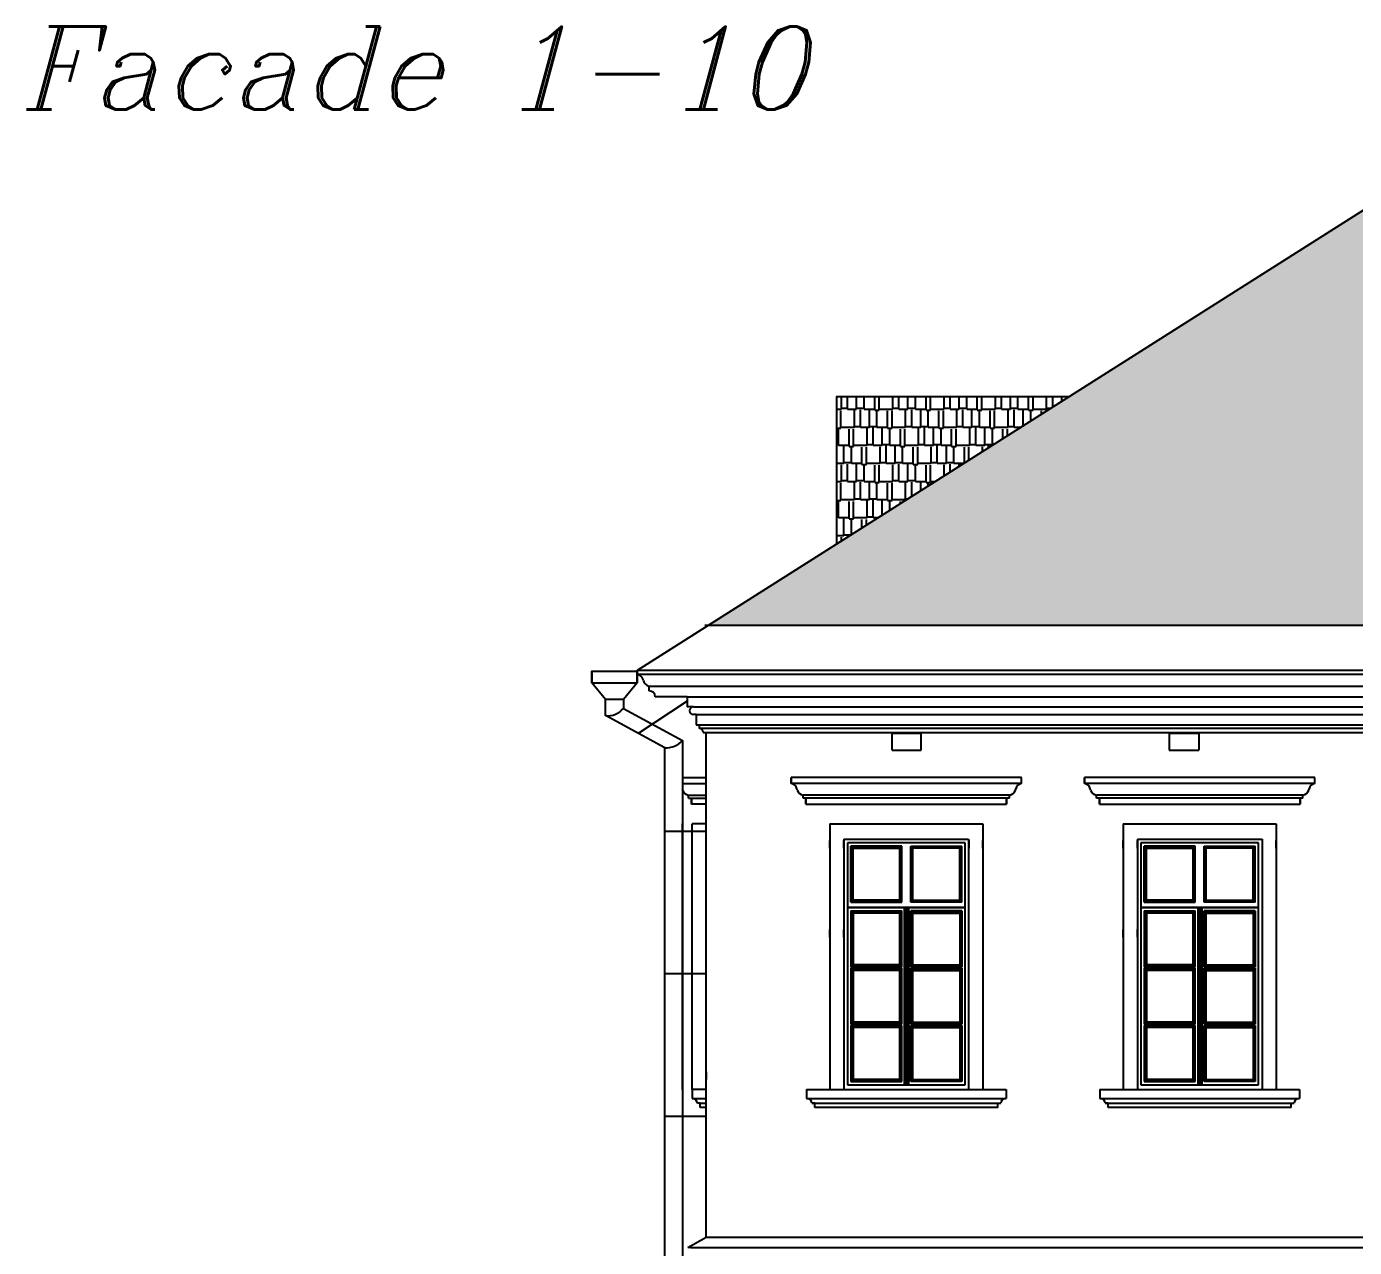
# Model space of a CAD drawing. Header units: millimetres. Extents: x 60 to 102290, y 34 to 65730.
# Drawn here: x 955 to 12138, y 55442 to 65730 of the extents above; entities that cross this region are included whole.
import ezdxf
from ezdxf.enums import TextEntityAlignment as Align

# ---------------------------------------------------------------- set-up
doc = ezdxf.new("R2010")
doc.units = ezdxf.units.MM
doc.layers.add('hatch', color=251, linetype='Continuous')
doc.layers.add('text', color=177, linetype='Continuous')
doc.styles.add('GOST 2.304', font='romanc.shx', dxfattribs={"oblique": 15})

msp = doc.modelspace()

# ---------------------------------------------------------------- hatches: boundary and pattern name
at = {"layer": 'hatch', "lineweight": 25, "ltscale": 100}
h = msp.add_hatch(dxfattribs=at)
h.set_pattern_fill('AR-RSHKE', color=256, scale=0.500004)
h.set_pattern_definition([(0, (27190.6, -79272.06), (323.8527, 152.40127), [76.20064, -63.50053, 88.90074, -38.10032, 114.30095, -50.80042]), (0, (27266.8, -79265.71), (323.8527, 152.40127), [63.50053, -241.302, 50.80042, -76.20064]), (0, (27419.2, -79281.58), (323.8527, 152.40127), [38.1003, -393.7033]), (90, (27190.6, -79272.06), (-107.9509, 152.40127), [146.0512, -463.55386]), (90, (27266.8, -79272.06), (-107.9509, 152.40127), [142.8762, -466.7289]), (90, (27330.3, -79272.06), (-107.9509, 152.40127), [133.3511, -476.25397]), (90, (27419.21, -79281.58), (-107.9509, 152.40127), [146.0512, -463.55386]), (90, (27457.31, -79281.58), (-107.9509, 152.40127), [146.0512, -463.55386]), (90, (27571.61, -79272.06), (-107.9509, 152.40127), [139.70116, -469.9039])])
h.paths.add_polyline_path([(39663.5, 64185.1), (15383.2, 64185.1), (15383.2, 63948.8), (15513.2, 63948.8), (15513.2, 63498.8), (15383.2, 63498.8), (15383.2, 63277.1), (14093.2, 63277.1), (14093.2, 63498.8), (13963.2, 63498.8), (13963.2, 63948.8), (14093.2, 63948.8), (14093.2, 64185.1), (12217.2, 64185.1), (6696.4, 60685.7), (22430.8, 60685.7), (26563.9, 63031.1), (30696.8, 60685.7), (45253.7, 60685.7)])
h.paths.add_polyline_path([(19239.6, 62554.8, -0.0817059), (19599, 62612.3, -0.0817059), (19958.5, 62554.8, -0.3126103), (20532, 61727.1), (20532, 61372.1), (18666, 61372.1), (18666, 61727.1, -0.3126103)], flags=16)
h.paths.add_polyline_path([(19257.6, 62503.9, -0.0850647), (19614, 62558.1), (19614, 62558.2, -0.0779897), (19940.4, 62503.9, -0.2535644), (20458.5, 61906.1), (20128, 61906.1), (20128, 62404.3, 0.019424), (20074, 62439.5), (20074, 62239.5), (20078, 62239.5), (20078, 62119.5), (20074, 61746.1), (20078, 61746.1), (20078, 61626.1), (20074, 61426.1), (20128, 61426.1), (20128, 61876.1), (20464.5, 61876.1, -0.0451643), (20478, 61727.1), (20478, 61426.1), (19584, 61426.1), (19584, 61426.1), (19180, 61426.1), (19124, 61426.1), (19124, 61626.1), (19120, 61626.1), (19120, 61746.1), (19124, 61746.1), (19124, 62119.5), (19120, 62119.5), (19120, 62239.5), (19124, 62239.5), (19124, 62439.5, 0.019424), (19070, 62404.3), (19070, 61906.1), (18739.6, 61906.1, -0.2535644)], flags=0)
h.paths.add_polyline_path([(19180, 62407, -0.03362), (19274.5, 62450.4), (19274.2, 62450.4, -0.0684342), (19545, 62501.1), (19545, 61482.1), (19180, 61482.1)], flags=0)
h.paths.add_polyline_path([(19342.1, 62470.4), (19545, 62470.4), (19370.3, 62477.3), (19545, 62477.3)], flags=0)
h.paths.add_polyline_path([(20072, 62119.5), (20072, 61746.1), (20068, 61746.1), (20068, 61626.1), (20072, 61428.1), (20072, 61626.1), (20068, 61626.1), (20068, 61746.1)], flags=0)
h.paths.add_polyline_path([(19126, 62119.5), (19126, 61746.1), (19124, 61746.1), (19124, 62119.5)], flags=0)
h.paths.add_polyline_path([(19653, 62501.1, -0.0684342), (19923.8, 62450.4), (19923.6, 62450.4, -0.0391684), (20033, 62398.6), (20018, 62398.6), (20018, 61482.1), (19653, 61482.1)], flags=0)
h.paths.add_polyline_path([(18733.5, 61876.1), (19070, 61876.1), (19070, 61426.1), (18720, 61426.1), (18720, 61727.1, -0.0451702)], flags=0)
h.paths.add_polyline_path([(19653, 61959), (20018, 61959), (19653, 61952.1), (20018, 61952.1)], flags=0)
h.paths.add_polyline_path([(19545, 61641.2), (19180, 61648), (19545, 61648), (19180, 61641.2)], flags=0)
h.paths.add_polyline_path([(19180, 61544.3), (19545, 61544.3), (19180, 61537.5), (19545, 61537.5)], flags=0)
h.paths.add_polyline_path([(20018, 61641.2), (19653, 61648), (20018, 61648), (19653, 61641.2)], flags=0)
h.paths.add_polyline_path([(15732, 61727.1), (15732, 61372.1), (13866, 61372.1), (13866, 61727.1, -0.3126104), (14439.5, 62554.8, -0.0817059), (14799, 62612.3, -0.0817059), (15158.4, 62554.8, -0.3126103)], flags=16)
h.paths.add_polyline_path([(15658.5, 61906.1), (15328, 61906.1), (15328, 62404.3, 0.019424), (15274, 62439.5), (15274, 62239.5), (15278, 62239.5), (15278, 62119.5), (15274, 61746.1), (15278, 61746.1), (15278, 61626.1), (15274, 61426.1), (15328, 61426.1), (15328, 61876.1), (15664.5, 61876.1, -0.0451642), (15678, 61727.1), (15678, 61426.1), (14784, 61426.1), (14784, 61426.1), (14380, 61426.1), (14324, 61426.1), (14324, 61626.1), (14320, 61626.1), (14320, 61746.1), (14324, 61746.1), (14324, 62119.5), (14320, 62119.5), (14320, 62239.5), (14324, 62239.5), (14324, 62439.5, 0.019424), (14270, 62404.3), (14270, 61906.1), (13939.5, 61906.1, -0.2535644), (14457.6, 62503.9, -0.0850647), (14814, 62558.1), (14814, 62558.2, -0.0779897), (15140.4, 62503.9, -0.2535644)], flags=0)
h.paths.add_polyline_path([(15272, 62119.5), (15272, 61746.1), (15268, 61746.1), (15268, 61626.1), (15272, 61428.1), (15272, 61626.1), (15268, 61626.1), (15268, 61746.1)], flags=0)
h.paths.add_polyline_path([(15218, 61482.1), (14853, 61482.1), (14853, 62501.1, -0.0684342), (15123.8, 62450.4), (15123.5, 62450.4, -0.0391684), (15233, 62398.6), (15218, 62398.6)], flags=0)
h.paths.add_polyline_path([(14745, 62501.1), (14745, 61482.1), (14380, 61482.1), (14380, 62407, -0.03362), (14474.4, 62450.4), (14474.2, 62450.4, -0.0684342)], flags=0)
h.paths.add_polyline_path([(14542, 62470.4), (14745, 62470.4), (14570.3, 62477.3), (14745, 62477.3)], flags=0)
h.paths.add_polyline_path([(14402.2, 62418.6), (14745, 62418.6), (14416.1, 62425.4), (14745, 62425.4)], flags=0)
h.paths.add_polyline_path([(14745, 61641.2), (14380, 61648), (14745, 61648), (14380, 61641.2)], flags=0)
h.paths.add_polyline_path([(14270, 61876.1), (14270, 61426.1), (13920, 61426.1), (13920, 61727.1, -0.0451702), (13933.5, 61876.1)], flags=0)
h.paths.add_polyline_path([(33519.7, 62554.8, -0.0817059), (33879.1, 62612.3, -0.0817059), (34238.6, 62554.8, -0.3126103), (34812.2, 61727.1), (34812.2, 61372.1), (32946.1, 61372.1), (32946.1, 61727.1, -0.3126104)], flags=16)
h.paths.add_polyline_path([(33013.6, 61876.1), (33350.1, 61876.1), (33350.1, 61426.1), (33000.1, 61426.1), (33000.1, 61727.1, -0.0451702)], flags=0)
h.paths.add_polyline_path([(33019.7, 61906.1, -0.2535644), (33537.7, 62503.9, -0.0850647), (33894.1, 62558.1), (33894.1, 62558.2, -0.0779897), (34220.6, 62503.9, -0.2535644), (34738.6, 61906.1), (34408.2, 61906.1), (34408.2, 62404.3, 0.019424), (34354.1, 62439.5), (34354.1, 62239.5), (34358.1, 62239.5), (34358.1, 62119.5), (34354.1, 61746.1), (34358.1, 61746.1), (34358.1, 61626.1), (34354.1, 61426.1), (34408.2, 61426.1), (34408.2, 61876.1), (34744.7, 61876.1, -0.0451643), (34758.2, 61727.1), (34758.2, 61426.1), (33864.1, 61426.1), (33864.1, 61426.1), (33460.1, 61426.1), (33404.1, 61426.1), (33404.1, 61626.1), (33400.1, 61626.1), (33400.1, 61746.1), (33404.1, 61746.1), (33404.1, 62119.5), (33400.1, 62119.5), (33400.1, 62239.5), (33404.1, 62239.5), (33404.1, 62439.5, 0.019424), (33350.1, 62404.3), (33350.1, 61906.1)], flags=0)
h.paths.add_polyline_path([(33406.1, 62119.5), (33406.1, 61746.1), (33404.1, 61746.1), (33404.1, 62119.5)], flags=0)
h.paths.add_polyline_path([(33460.1, 62407, -0.03362), (33554.6, 62450.4), (33554.3, 62450.4, -0.0684342), (33825.1, 62501.1), (33825.1, 61482.1), (33460.1, 61482.1)], flags=0)
h.paths.add_polyline_path([(33622.2, 62470.4), (33825.1, 62470.4), (33650.4, 62477.3), (33825.1, 62477.3)], flags=0)
h.paths.add_polyline_path([(34348.1, 62239.5), (34348.1, 62119.5), (34352.1, 62119.5), (34352.1, 61746.1), (34348.1, 61626.1), (34348.1, 61746.1), (34352.1, 61746.1), (34352.1, 62119.5)], flags=0)
h.paths.add_polyline_path([(33933.1, 62501.1, -0.0684342), (34204, 62450.4), (34203.7, 62450.4, -0.0391684), (34313.1, 62398.6), (34298.1, 62398.6), (34298.1, 61482.1), (33933.1, 61482.1)], flags=0)
h.paths.add_polyline_path([(38319.7, 62554.8, -0.0817059), (38679.2, 62612.3, -0.0817059), (39038.6, 62554.8, -0.3126103), (39612.2, 61727.1), (39612.2, 61372.1), (37746.2, 61372.1), (37746.2, 61727.1, -0.3126104)], flags=16)
h.paths.add_polyline_path([(37813.7, 61876.1), (38150.2, 61876.1), (38150.2, 61426.1), (37800.2, 61426.1), (37800.2, 61727.1, -0.0451702)], flags=0)
h.paths.add_polyline_path([(37819.7, 61906.1, -0.2535644), (38337.8, 62503.9, -0.0850647), (38694.2, 62558.1), (38694.2, 62558.2, -0.0779897), (39020.6, 62503.9, -0.2535644), (39538.7, 61906.1), (39208.2, 61906.1), (39208.2, 62404.3, 0.019424), (39154.2, 62439.5), (39154.2, 62239.5), (39158.2, 62239.5), (39158.2, 62119.5), (39154.2, 61746.1), (39158.2, 61746.1), (39158.2, 61626.1), (39154.2, 61426.1), (39208.2, 61426.1), (39208.2, 61876.1), (39544.7, 61876.1, -0.0451643), (39558.2, 61727.1), (39558.2, 61426.1), (38664.2, 61426.1), (38664.2, 61426.1), (38260.2, 61426.1), (38204.2, 61426.1), (38204.2, 61626.1), (38200.2, 61626.1), (38200.2, 61746.1), (38204.2, 62119.5), (38200.2, 62119.5), (38200.2, 62239.5), (38204.2, 62439.5, 0.019424), (38150.2, 62404.3), (38150.2, 61906.1)], flags=0)
h.paths.add_polyline_path([(38210.2, 62239.5), (38210.2, 62119.5), (38206.2, 61746.1), (38210.2, 61746.1), (38210.2, 61626.1), (38206.2, 61428.1), (38206.2, 61626.1), (38210.2, 61746.1), (38204.2, 61746.1), (38204.2, 62119.5)], flags=0)
h.paths.add_polyline_path([(38260.2, 62407, -0.03362), (38354.6, 62450.4), (38354.4, 62450.4, -0.0684342), (38625.2, 62501.1), (38625.2, 61482.1), (38260.2, 61482.1)], flags=0)
h.paths.add_polyline_path([(38260.2, 61544.3), (38625.2, 61544.3), (38260.2, 61537.5), (38625.2, 61537.5)], flags=0)
h.paths.add_polyline_path([(38422.2, 62470.4), (38625.2, 62470.4), (38450.5, 62477.3), (38625.2, 62477.3)], flags=0)
h.paths.add_polyline_path([(39152.2, 62438.3), (39152.2, 62239.5), (39148.2, 62239.5), (39148.2, 62119.5), (39152.2, 62119.5), (39152.2, 61746.1), (39148.2, 61746.1), (39148.2, 61626.1), (39152.2, 61428.1), (39152.2, 61626.1), (39148.2, 61626.1), (39148.2, 61746.1), (39152.2, 62119.5), (39148.2, 62119.5), (39148.2, 62239.5)], flags=0)
h.paths.add_polyline_path([(38733.2, 62501.1), (38733.2, 62477.3), (38907.9, 62477.3, 0.0436765)], flags=0)
h = msp.add_hatch(dxfattribs=at)
h.set_pattern_fill('AR-RSHKE', color=256, scale=0.500004)
h.set_pattern_definition([(0, (35396.84, -189717.17), (323.8527, 152.40127), [76.200635, -63.50053, 88.90074, -38.10032, 114.30095, -50.80042]), (0, (35473.04, -189710.82), (323.8527, 152.40127), [63.50053, -241.30201, 50.80042, -76.20064]), (0, (35625.44, -189726.7), (323.8527, 152.40127), [38.10032, -393.70328]), (90, (35396.84, -189717.17), (-107.9509, 152.40127), [146.05122, -463.55386]), (90, (35473.04, -189717.17), (-107.9509, 152.40127), [142.8762, -466.7289]), (90, (35536.54, -189717.17), (-107.9509, 152.40127), [133.3511, -476.25397]), (90, (35625.44, -189726.7), (-107.9509, 152.40127), [146.05122, -463.55386]), (90, (35663.54, -189726.7), (-107.9509, 152.40127), [146.05122, -463.55386]), (90, (35777.84, -189717.17), (-107.9509, 152.40127), [139.70116, -469.90392])])
h.paths.add_polyline_path([(9735.8, 62612.3), (7779.3, 62612.3), (7779.3, 61372.1)])

# ---------------------------------------------------------------- linework, layer by layer
at = {"ltscale": 100}
for p, q in [((6099, 60307.1), (12217.2, 64185.1)), ((6667.7, 60685.7), (45253.7, 60685.7)), ((6099, 60307.1), (45858.6, 60307.1)), ((6099, 60272.9), (6099, 60307.1)), ((6099, 60272.9), (14543.8, 60272.9)), ((6150.4, 60216.9), (6147.7, 60229)), ((6199, 60172.9), (14565, 60172.9)), ((6199, 60132.1), (6199, 60172.9)), ((5981.4, 60058.7), (5831.4, 60058.7)), ((6519.3, 60082.1), (6249, 60082.1)), ((6519.3, 60082.1), (6519.3, 59997.1)), ((6519.3, 60082.1), (14639.6, 60082.1)), ((6571.8, 59997.1), (6519.3, 59997.1)), ((6571.8, 59997.1), (12059.1, 59997.1)), ((11947.3, 59997.1), (14658.8, 59997.1)), ((6594.3, 59932.1), (6571.8, 59932.1)), ((6594.3, 59932.1), (6594.3, 59847.1)), ((6594.3, 59932.1), (12059.1, 59932.1)), ((6594.3, 59847.1), (6619.3, 59847.1)), ((6619.3, 59847.1), (6619.3, 59817.1)), ((6619.3, 59847.1), (12059.1, 59847.1)), ((11947.3, 59932.1), (14658.8, 59932.1)), ((11947.3, 59847.1), (14658.8, 59847.1)), ((6619.3, 59817.1), (12059.1, 59817.1)), ((6654.3, 59782.1), (6679.3, 59782.1)), ((6679.3, 55528.3), (6679.3, 59782.1)), ((6679.3, 59782.1), (12059.1, 59782.1)), ((8489.1, 59772.1), (8244.1, 59772.1)), ((8244.1, 59632.1), (8244.1, 59772.1)), ((8489.1, 59632.1), (8489.1, 59772.1)), ((10829, 59772.1), (10579, 59772.1)), ((10579, 59772.1), (10579, 59632.1)), ((10829, 59772.1), (10829, 59632.1)), ((11947.3, 59817.1), (14658.8, 59817.1)), ((11947.3, 59782.1), (14658.8, 59782.1)), ((8244.1, 59632.1), (8489.1, 59632.1)), ((10579, 59632.1), (10829, 59632.1)), ((6479.3, 59402.1), (6679.3, 59402.1)), ((7394.1, 59402.1), (7394.1, 59352.1)), ((9334.1, 59402.1), (7394.1, 59402.1)), ((7394.1, 59352.1), (7394.1, 59402.1)), ((9334.1, 59352.1), (9334.1, 59402.1)), ((9864.9, 59402.1), (9864.9, 59352.1)), ((11804.9, 59402.1), (9864.9, 59402.1)), ((9864.9, 59352.1), (9864.9, 59402.1)), ((11804.9, 59352.1), (11804.9, 59402.1)), ((6479.3, 59352.1), (6679.3, 59352.1)), ((6480.6, 59296), (6479.3, 59302.1)), ((9334.1, 59352.1), (7394.1, 59352.1)), ((7445.4, 59296), (7442.8, 59308.2)), ((9282.8, 59296), (9285.4, 59308.2)), ((11804.9, 59352.1), (9864.9, 59352.1)), ((9916.2, 59296), (9913.6, 59308.2)), ((11753.6, 59296), (11756.2, 59308.2)), ((6529.3, 59227.1), (6529.3, 59252.1)), ((6529.3, 59227.1), (6554.3, 59227.1)), ((6554.3, 59227.1), (6554.3, 59177.1)), ((6554.3, 59177.1), (6554.3, 59227.1)), ((6554.3, 59227.1), (6554.3, 59177.1)), ((6679.3, 59177.1), (6554.3, 59177.1)), ((7494.1, 59227.1), (7494.1, 59252.1)), ((7519.1, 59227.1), (7519.1, 59177.1)), ((7519.1, 59177.1), (7519.1, 59227.1)), ((7519.1, 59227.1), (7519.1, 59177.1)), ((7519.1, 59177.1), (9209.1, 59177.1)), ((9209.1, 59177.1), (9209.1, 59227.1)), ((9209.1, 59227.1), (9209.1, 59177.1)), ((9234.1, 59227.1), (9234.1, 59252.1)), ((9964.9, 59227.1), (9964.9, 59252.1)), ((9989.9, 59227.1), (9989.9, 59177.1)), ((9989.9, 59177.1), (9989.9, 59227.1)), ((9989.9, 59227.1), (9989.9, 59177.1)), ((9989.9, 59177.1), (11679.9, 59177.1)), ((11679.9, 59177.1), (11679.9, 59227.1)), ((11679.9, 59227.1), (11679.9, 59177.1)), ((11704.9, 59227.1), (11704.9, 59252.1)), ((6329.3, 58949.6), (6679.3, 58949.6)), ((6479.3, 56772.1), (6479.3, 59012.1)), ((6679.3, 59012.1), (6559.3, 59012.1)), ((6559.3, 56772.1), (6559.3, 59012.1)), ((7719.3, 59012.1), (7719.3, 56772.1)), ((7719.3, 59012.1), (9008.9, 59012.1)), ((9008.9, 59012.1), (9008.9, 56772.1)), ((10190, 59012.1), (10190, 56772.1)), ((10190, 59012.1), (11479.7, 59012.1)), ((11479.7, 59012.1), (11479.7, 56772.1)), ((7719.3, 58807.1), (7719.3, 58872.1)), ((7839.3, 58882.1), (7839.3, 56772.1)), ((7839.3, 58882.1), (8888.9, 58882.1)), ((7839.3, 58807.1), (7839.3, 58872.1)), ((8888.9, 58882.1), (8888.9, 56772.1)), ((10190, 58807.1), (10190, 58872.1)), ((10310, 58882.1), (10310, 56772.1)), ((10310, 58882.1), (11359.7, 58882.1)), ((10310, 58807.1), (10310, 58872.1)), ((11359.7, 58882.1), (11359.7, 56772.1)), ((7719.3, 58057.1), (7719.3, 58122.1)), ((7839.3, 58057.1), (7839.3, 58122.1)), ((10190, 58057.1), (10190, 58122.1)), ((10310, 58057.1), (10310, 58122.1)), ((6329.3, 57749.6), (6679.3, 57749.6)), ((6679.3, 56922.1), (6679.3, 56857.1)), ((6479.3, 56772.1), (6479.3, 56697.1)), ((6679.3, 56772.1), (6559.3, 56772.1)), ((6559.3, 56772.1), (6559.3, 56697.1)), ((7524.1, 56772.1), (9204.1, 56772.1)), ((7524.1, 56772.1), (7524.1, 56697.1)), ((7839.3, 56772.1), (8888.9, 56772.1)), ((9204.1, 56772.1), (9204.1, 56697.1)), ((9994.9, 56772.1), (11674.9, 56772.1)), ((9994.9, 56772.1), (9994.9, 56697.1)), ((10310, 56772.1), (11359.7, 56772.1)), ((11674.9, 56772.1), (11674.9, 56697.1)), ((6559.3, 56697.1), (6679.3, 56697.1)), ((6629.3, 56657.1), (6604.3, 56657.1)), ((6629.3, 56622.1), (6629.3, 56657.1)), ((6679.3, 56622.1), (6629.3, 56622.1)), ((7524.1, 56697.1), (9204.1, 56697.1)), ((7594.1, 56657.1), (7569.1, 56657.1)), ((7594.1, 56622.1), (7594.1, 56657.1)), ((9134.1, 56622.1), (7594.1, 56622.1)), ((9134.1, 56657.1), (9159.1, 56657.1)), ((9134.1, 56622.1), (9134.1, 56657.1)), ((9994.9, 56697.1), (11674.9, 56697.1)), ((10064.9, 56657.1), (10039.9, 56657.1)), ((10064.9, 56622.1), (10064.9, 56657.1)), ((11604.9, 56622.1), (10064.9, 56622.1)), ((11604.9, 56657.1), (11629.9, 56657.1)), ((11604.9, 56622.1), (11604.9, 56657.1)), ((6329.3, 56549.6), (6679.3, 56549.6)), ((6524.3, 55442.1), (6679.3, 55528.3)), ((6679.3, 55528.3), (12059.1, 55528.3)), ((12010.2, 55528.3), (14658.8, 55528.3)), ((6549.3, 55442.1), (6524.3, 55442.1)), ((6549.3, 55442.1), (6679.3, 55442.1)), ((6679.3, 55442.1), (12059.1, 55442.1)), ((12010.2, 55442.1), (14658.8, 55442.1))]:
    msp.add_line(p, q, dxfattribs=at)
at = {"ltscale": 50}
msp.add_line((5716.4, 60198.7), (5716.4, 60297.1), dxfattribs=at)
at = {"ltscale": 4}
for p, q in [((6529.3, 59252.1), (6679.3, 59252.1)), ((6554.3, 59227.1), (6679.3, 59227.1)), ((9234.1, 59252.1), (7494.1, 59252.1)), ((9234.1, 59227.1), (7494.1, 59227.1)), ((11704.9, 59252.1), (9964.9, 59252.1)), ((11704.9, 59227.1), (9964.9, 59227.1)), ((8859.7, 58852), (7869.3, 58852)), ((7869.3, 58852), (7869.3, 56812.1)), ((7897.3, 58351.7), (7897.3, 58824.1)), ((8327.3, 58824.1), (7897.3, 58824.1)), ((7915.3, 58806), (7897.3, 58823.9)), ((8309.3, 58806), (8327.3, 58823.9)), ((8327.3, 58351.7), (8327.3, 58824.1)), ((8401.3, 58351.7), (8401.3, 58824.1)), ((8401.3, 58824.1), (8831.7, 58824.1)), ((8419.3, 58806), (8401.3, 58823.9)), ((8813.7, 58806), (8831.7, 58823.9)), ((8831.7, 58351.7), (8831.7, 58824.1)), ((8859.7, 56812.1), (8859.7, 58852)), ((8889.3, 58872.1), (8889.3, 58807.1)), ((9009.3, 58807.1), (9009.3, 58872.1)), ((11330.4, 58852), (10340, 58852)), ((10340, 58852), (10340, 56812.1)), ((10368.1, 58351.7), (10368.1, 58824.1)), ((10798.1, 58824.1), (10368.1, 58824.1)), ((10386.1, 58806), (10368.1, 58823.9)), ((10780.1, 58806), (10798.1, 58823.9)), ((10798.1, 58351.7), (10798.1, 58824.1)), ((10872.1, 58351.7), (10872.1, 58824.1)), ((10872.1, 58824.1), (11302.4, 58824.1)), ((10890.1, 58806), (10872.1, 58823.9)), ((11284.4, 58806), (11302.4, 58823.9)), ((11302.4, 58351.7), (11302.4, 58824.1)), ((11330.4, 56812.1), (11330.4, 58852)), ((11360.1, 58872.1), (11360.1, 58807.1)), ((11480.1, 58807.1), (11480.1, 58872.1)), ((7911.3, 58810.1), (8313.3, 58810.1)), ((7911.3, 58365.7), (7911.3, 58810.1)), ((7915.3, 58806.1), (8309.3, 58806.1)), ((7915.3, 58369.7), (7915.3, 58806.1)), ((8309.3, 58369.7), (8309.3, 58806.1)), ((8313.3, 58365.7), (8313.3, 58810.1)), ((8817.7, 58810.1), (8415.3, 58810.1)), ((8415.3, 58365.7), (8415.3, 58810.1)), ((8813.7, 58806.1), (8419.3, 58806.1)), ((8419.3, 58369.7), (8419.3, 58806.1)), ((8813.7, 58369.7), (8813.7, 58806.1)), ((8817.7, 58365.7), (8817.7, 58810.1)), ((10382.1, 58810.1), (10784.1, 58810.1)), ((10382.1, 58365.7), (10382.1, 58810.1)), ((10386.1, 58806.1), (10780.1, 58806.1)), ((10386.1, 58369.7), (10386.1, 58806.1)), ((10780.1, 58369.7), (10780.1, 58806.1)), ((10784.1, 58365.7), (10784.1, 58810.1)), ((11288.4, 58810.1), (10886.1, 58810.1)), ((10886.1, 58365.7), (10886.1, 58810.1)), ((11284.4, 58806.1), (10890.1, 58806.1)), ((10890.1, 58369.7), (10890.1, 58806.1)), ((11284.4, 58369.7), (11284.4, 58806.1)), ((11288.4, 58365.7), (11288.4, 58810.1)), ((7869.3, 58308.7), (8859.7, 58308.7)), ((7869.3, 58306.7), (8859.7, 58306.7)), ((7915.3, 58369.6), (7897.3, 58351.7)), ((7897.3, 58351.7), (8327.3, 58351.7)), ((7897.3, 58277.7), (7897.3, 57805.1)), ((7897.3, 58277.7), (8327.3, 58277.7)), ((7915.3, 58259.6), (7897.3, 58277.5)), ((8313.3, 58365.7), (7911.3, 58365.7)), ((8309.3, 58369.7), (7915.3, 58369.7)), ((8309.3, 58369.6), (8327.3, 58351.7)), ((8309.3, 58259.6), (8327.3, 58277.5)), ((8327.3, 57805.1), (8327.3, 58277.7)), ((8347.3, 58306.7), (8347.3, 56812.1)), ((8352.3, 58306.7), (8352.3, 56812.1)), ((8358.3, 58306.7), (8358.3, 56812.1)), ((8370.3, 58306.7), (8370.3, 56812.1)), ((8376.3, 58306.7), (8376.3, 56812.1)), ((8381.3, 58306.7), (8381.3, 56812.1)), ((8419.3, 58369.6), (8401.3, 58351.7)), ((8831.7, 58351.7), (8401.3, 58351.7)), ((8401.3, 57805.1), (8401.3, 58277.7)), ((8831.7, 58277.7), (8401.3, 58277.7)), ((8419.3, 58259.6), (8401.3, 58277.5)), ((8415.3, 58365.7), (8817.7, 58365.7)), ((8419.3, 58369.7), (8813.7, 58369.7)), ((8813.7, 58369.7), (8831.7, 58351.7)), ((8813.7, 58259.6), (8831.7, 58277.5)), ((8831.7, 58277.7), (8831.7, 57805.1)), ((10340, 58308.7), (11330.4, 58308.7)), ((10340, 58306.7), (11330.4, 58306.7)), ((10386.1, 58369.6), (10368.1, 58351.7)), ((10368.1, 58351.7), (10798.1, 58351.7)), ((10368.1, 58277.7), (10368.1, 57805.1)), ((10368.1, 58277.7), (10798.1, 58277.7)), ((10386.1, 58259.6), (10368.1, 58277.5)), ((10784.1, 58365.7), (10382.1, 58365.7)), ((10780.1, 58369.7), (10386.1, 58369.7)), ((10780.1, 58369.6), (10798.1, 58351.7)), ((10780.1, 58259.6), (10798.1, 58277.5)), ((10798.1, 57805.1), (10798.1, 58277.7)), ((10818.1, 58306.7), (10818.1, 56812.1)), ((10823.1, 58306.7), (10823.1, 56812.1)), ((10829.1, 58306.7), (10829.1, 56812.1)), ((10841.1, 58306.7), (10841.1, 56812.1)), ((10847.1, 58306.7), (10847.1, 56812.1)), ((10852.1, 58306.7), (10852.1, 56812.1)), ((10890.1, 58369.6), (10872.1, 58351.7)), ((11302.4, 58351.7), (10872.1, 58351.7)), ((10872.1, 57805.1), (10872.1, 58277.7)), ((11302.4, 58277.7), (10872.1, 58277.7)), ((10890.1, 58259.6), (10872.1, 58277.5)), ((10886.1, 58365.7), (11288.4, 58365.7)), ((10890.1, 58369.7), (11284.4, 58369.7)), ((11284.4, 58369.7), (11302.4, 58351.7)), ((11284.4, 58259.6), (11302.4, 58277.5)), ((11302.4, 58277.7), (11302.4, 57805.1)), ((7911.3, 58263.7), (7911.3, 57819.1)), ((7911.3, 58263.7), (8313.3, 58263.7)), ((7915.3, 58259.7), (7915.3, 57823.1)), ((8309.3, 58259.7), (7915.3, 58259.7)), ((8309.3, 57823.1), (8309.3, 58259.7)), ((8313.3, 57819.1), (8313.3, 58263.7)), ((8415.3, 57819.1), (8415.3, 58263.7)), ((8817.7, 58263.7), (8415.3, 58263.7)), ((8419.3, 57823.1), (8419.3, 58259.7)), ((8419.3, 58259.7), (8813.7, 58259.7)), ((8813.7, 58259.7), (8813.7, 57823.1)), ((8817.7, 58263.7), (8817.7, 57819.1)), ((10382.1, 58263.7), (10382.1, 57819.1)), ((10382.1, 58263.7), (10784.1, 58263.7)), ((10386.1, 58259.7), (10386.1, 57823.1)), ((10780.1, 58259.7), (10386.1, 58259.7)), ((10780.1, 57823.1), (10780.1, 58259.7)), ((10784.1, 57819.1), (10784.1, 58263.7)), ((10886.1, 57819.1), (10886.1, 58263.7)), ((11288.4, 58263.7), (10886.1, 58263.7)), ((10890.1, 57823.1), (10890.1, 58259.7)), ((10890.1, 58259.7), (11284.4, 58259.7)), ((11284.4, 58259.7), (11284.4, 57823.1)), ((11288.4, 58263.7), (11288.4, 57819.1)), ((7915.3, 57823.1), (7897.3, 57805.1)), ((7911.3, 57819.1), (8313.3, 57819.1)), ((8309.3, 57823.1), (7915.3, 57823.1)), ((8309.3, 57823.1), (8327.3, 57805.1)), ((8419.3, 57823.1), (8401.3, 57805.1)), ((8817.7, 57819.1), (8415.3, 57819.1)), ((8419.3, 57823.1), (8813.7, 57823.1)), ((8813.7, 57823), (8831.7, 57805.1)), ((10386.1, 57823.1), (10368.1, 57805.1)), ((10382.1, 57819.1), (10784.1, 57819.1)), ((10780.1, 57823.1), (10386.1, 57823.1)), ((10780.1, 57823.1), (10798.1, 57805.1)), ((10890.1, 57823.1), (10872.1, 57805.1)), ((11288.4, 57819.1), (10886.1, 57819.1)), ((10890.1, 57823.1), (11284.4, 57823.1)), ((11284.4, 57823), (11302.4, 57805.1)), ((7897.3, 57805.1), (8327.3, 57805.1)), ((7897.3, 57795.1), (8327.3, 57795.1)), ((7897.3, 57795.1), (7897.3, 57322.6)), ((7897.3, 57795.1), (8327.3, 57795.1)), ((7915.3, 57777.1), (7897.3, 57794.9)), ((7911.3, 57781.1), (7911.3, 57336.6)), ((7911.3, 57781.1), (8313.3, 57781.1)), ((7915.3, 57777.1), (7915.3, 57340.6)), ((8309.3, 57777.1), (7915.3, 57777.1)), ((8309.3, 57777), (8327.3, 57794.9)), ((8309.3, 57340.6), (8309.3, 57777.1)), ((8313.3, 57336.6), (8313.3, 57781.1)), ((8327.3, 57322.6), (8327.3, 57795.1)), ((8831.7, 57805.1), (8401.3, 57805.1)), ((8831.7, 57795.1), (8401.3, 57795.1)), ((8401.3, 57322.6), (8401.3, 57795.1)), ((8831.7, 57795.1), (8401.3, 57795.1)), ((8419.3, 57777), (8401.3, 57794.9)), ((8415.3, 57336.6), (8415.3, 57781.1)), ((8817.7, 57781.1), (8415.3, 57781.1)), ((8419.3, 57340.6), (8419.3, 57777.1)), ((8419.3, 57777.1), (8813.7, 57777.1)), ((8813.7, 57777), (8831.7, 57794.9)), ((8813.7, 57777.1), (8813.7, 57340.6)), ((8817.7, 57781.1), (8817.7, 57336.6)), ((8831.7, 57795.1), (8831.7, 57322.6)), ((10368.1, 57805.1), (10798.1, 57805.1)), ((10368.1, 57795.1), (10798.1, 57795.1)), ((10368.1, 57795.1), (10368.1, 57322.6)), ((10368.1, 57795.1), (10798.1, 57795.1)), ((10386.1, 57777.1), (10368.1, 57794.9)), ((10382.1, 57781.1), (10382.1, 57336.6)), ((10382.1, 57781.1), (10784.1, 57781.1)), ((10386.1, 57777.1), (10386.1, 57340.6)), ((10780.1, 57777.1), (10386.1, 57777.1)), ((10780.1, 57777), (10798.1, 57794.9)), ((10780.1, 57340.6), (10780.1, 57777.1)), ((10784.1, 57336.6), (10784.1, 57781.1)), ((10798.1, 57322.6), (10798.1, 57795.1)), ((11302.4, 57805.1), (10872.1, 57805.1)), ((11302.4, 57795.1), (10872.1, 57795.1)), ((10872.1, 57322.6), (10872.1, 57795.1)), ((11302.4, 57795.1), (10872.1, 57795.1)), ((10890.1, 57777), (10872.1, 57794.9)), ((10886.1, 57336.6), (10886.1, 57781.1)), ((11288.4, 57781.1), (10886.1, 57781.1)), ((10890.1, 57340.6), (10890.1, 57777.1)), ((10890.1, 57777.1), (11284.4, 57777.1)), ((11284.4, 57777), (11302.4, 57794.9)), ((11284.4, 57777.1), (11284.4, 57340.6)), ((11288.4, 57781.1), (11288.4, 57336.6)), ((11302.4, 57795.1), (11302.4, 57322.6)), ((7915.3, 57340.5), (7897.3, 57322.6)), ((7897.3, 57322.6), (8327.3, 57322.6)), ((7897.3, 57312.6), (8327.3, 57312.6)), ((7897.3, 57312.6), (7897.3, 56840)), ((7897.3, 57312.6), (8327.3, 57312.6)), ((7915.3, 57294.6), (7897.3, 57312.5)), ((7911.3, 57336.6), (8313.3, 57336.6)), ((7911.3, 57298.6), (7911.3, 56854)), ((7911.3, 57298.6), (8313.3, 57298.6)), ((8309.3, 57340.6), (7915.3, 57340.6)), ((7915.3, 57294.6), (7915.3, 56858)), ((8309.3, 57294.6), (7915.3, 57294.6)), ((8309.3, 57340.5), (8327.3, 57322.6)), ((8309.3, 57294.6), (8327.3, 57312.5)), ((8309.3, 56858), (8309.3, 57294.6)), ((8313.3, 56854), (8313.3, 57298.6)), ((8327.3, 56840), (8327.3, 57312.6)), ((8419.3, 57340.5), (8401.3, 57322.6)), ((8831.7, 57322.6), (8401.3, 57322.6)), ((8831.7, 57312.6), (8401.3, 57312.6)), ((8401.3, 56840), (8401.3, 57312.6)), ((8831.7, 57312.6), (8401.3, 57312.6)), ((8419.3, 57294.6), (8401.3, 57312.5)), ((8817.7, 57336.6), (8415.3, 57336.6)), ((8415.3, 56854), (8415.3, 57298.6)), ((8817.7, 57298.6), (8415.3, 57298.6)), ((8419.3, 57340.6), (8813.7, 57340.6)), ((8419.3, 56858), (8419.3, 57294.6)), ((8419.3, 57294.6), (8813.7, 57294.6)), ((8813.7, 57340.5), (8831.7, 57322.6)), ((8813.7, 57294.6), (8831.7, 57312.5)), ((8813.7, 57294.6), (8813.7, 56858)), ((8817.7, 57298.6), (8817.7, 56854)), ((8831.7, 57312.6), (8831.7, 56840)), ((10386.1, 57340.5), (10368.1, 57322.6)), ((10368.1, 57322.6), (10798.1, 57322.6)), ((10368.1, 57312.6), (10798.1, 57312.6)), ((10368.1, 57312.6), (10368.1, 56840)), ((10368.1, 57312.6), (10798.1, 57312.6)), ((10386.1, 57294.6), (10368.1, 57312.5)), ((10382.1, 57336.6), (10784.1, 57336.6)), ((10382.1, 57298.6), (10382.1, 56854)), ((10382.1, 57298.6), (10784.1, 57298.6)), ((10780.1, 57340.6), (10386.1, 57340.6)), ((10386.1, 57294.6), (10386.1, 56858)), ((10780.1, 57294.6), (10386.1, 57294.6)), ((10780.1, 57340.5), (10798.1, 57322.6)), ((10780.1, 57294.6), (10798.1, 57312.5)), ((10780.1, 56858), (10780.1, 57294.6)), ((10784.1, 56854), (10784.1, 57298.6)), ((10798.1, 56840), (10798.1, 57312.6)), ((10890.1, 57340.5), (10872.1, 57322.6)), ((11302.4, 57322.6), (10872.1, 57322.6)), ((11302.4, 57312.6), (10872.1, 57312.6)), ((10872.1, 56840), (10872.1, 57312.6)), ((11302.4, 57312.6), (10872.1, 57312.6)), ((10890.1, 57294.6), (10872.1, 57312.5)), ((11288.4, 57336.6), (10886.1, 57336.6)), ((10886.1, 56854), (10886.1, 57298.6)), ((11288.4, 57298.6), (10886.1, 57298.6)), ((10890.1, 57340.6), (11284.4, 57340.6)), ((10890.1, 56858), (10890.1, 57294.6)), ((10890.1, 57294.6), (11284.4, 57294.6)), ((11284.4, 57340.5), (11302.4, 57322.6)), ((11284.4, 57294.6), (11302.4, 57312.5)), ((11284.4, 57294.6), (11284.4, 56858)), ((11288.4, 57298.6), (11288.4, 56854)), ((11302.4, 57312.6), (11302.4, 56840)), ((7869.3, 56812.1), (8859.7, 56812.1)), ((7915.3, 56858), (7897.3, 56840.1)), ((7897.3, 56840.1), (8327.3, 56840.1)), ((7897.3, 56840), (8327.3, 56840)), ((7911.3, 56854.1), (8313.3, 56854.1)), ((7911.3, 56854), (8313.3, 56854)), ((7915.3, 56858.1), (8309.3, 56858.1)), ((8309.3, 56858), (7915.3, 56858)), ((8309.3, 56858), (8327.3, 56840.1)), ((8419.3, 56858), (8401.3, 56840.1)), ((8831.7, 56840.1), (8401.3, 56840.1)), ((8831.7, 56840), (8401.3, 56840)), ((8817.7, 56854.1), (8415.3, 56854.1)), ((8817.7, 56854), (8415.3, 56854)), ((8419.3, 56858), (8813.7, 56858)), ((8813.7, 56858), (8831.7, 56840.1)), ((10340, 56812.1), (11330.4, 56812.1)), ((10386.1, 56858), (10368.1, 56840.1)), ((10368.1, 56840.1), (10798.1, 56840.1)), ((10368.1, 56840), (10798.1, 56840)), ((10382.1, 56854.1), (10784.1, 56854.1)), ((10382.1, 56854), (10784.1, 56854)), ((10386.1, 56858.1), (10780.1, 56858.1)), ((10780.1, 56858), (10386.1, 56858)), ((10780.1, 56858), (10798.1, 56840.1)), ((10890.1, 56858), (10872.1, 56840.1)), ((11302.4, 56840.1), (10872.1, 56840.1)), ((11302.4, 56840), (10872.1, 56840)), ((11288.4, 56854.1), (10886.1, 56854.1)), ((11288.4, 56854), (10886.1, 56854)), ((10890.1, 56858), (11284.4, 56858)), ((11284.4, 56858), (11302.4, 56840.1)), ((6629.3, 56657.1), (6679.3, 56657.1)), ((7569.1, 56657.1), (9134.1, 56657.1)), ((10039.9, 56657.1), (11604.9, 56657.1))]:
    msp.add_line(p, q, dxfattribs=at)
at = {"ltscale": 100}
for points in [[(7779.3, 61372.1), (7779.3, 62612.3), (9735.8, 62612.3)], [(5716.4, 60298.7), (5716.4, 60198.7), (6096.4, 60198.7), (6096.4, 60297.1)], [(6240.8, 51839.4), (6329.3, 51888.7), (6329.3, 52250.5), (6329.3, 55665.2), (6329.3, 55665.2), (6329.3, 55665.2), (6329.3, 55665.2), (6329.3, 59652), (5831.4, 59923.5), (5831.4, 60058.7), (5716.4, 60198.7), (5716.4, 60297.1), (6096.4, 60297.1), (6096.4, 60198.7), (5981.4, 60058.7), (5981.4, 59984.7), (6479.3, 59713.2), (6479.3, 55622.1), (6479.3, 55622.1), (6479.3, 55622.1), (6479.3, 55622.1), (6479.3, 52225.9), (6479.3, 51759.2), (6232.9, 51622)], [(5831.4, 60058.7), (5716.4, 60198.7), (5716.4, 60297.1), (6096.4, 60297.1), (6096.4, 60198.7), (5981.4, 60058.7), (5831.4, 60058.7)], [(6519.3, 60046.8), (6105.1, 59774.3)]]:
    msp.add_lwpolyline(points, dxfattribs=at)
for centre, radius, start, end in [((6085.8, 60209.3), 65, 17.64453, 78.23804), ((6212.3, 60236.6), 65, 197.64453, 258.23804), ((6199, 60082.1), 50, 0, 90), ((5848.5, 60096), 173.4, 264.337, 320.04633), ((6571.8, 59964.6), 32.5, 90, 270), ((6619.3, 59782.1), 35, 0, 90), ((6333.9, 59855.1), 203.1, 268.68608, 315.69726), ((6542.5, 59315.7), 65, 197.64453, 258.23804), ((7380.8, 59288.4), 65, 17.64453, 78.23804), ((7507.4, 59315.7), 65, 197.64453, 258.23804), ((9220.9, 59315.7), 65, 281.76196, 342.35547), ((9347.4, 59288.4), 65, 101.76196, 162.35547), ((9851.6, 59288.4), 65, 17.64453, 78.23804), ((9978.1, 59315.7), 65, 197.64453, 258.23804), ((11691.6, 59315.7), 65, 281.76196, 342.35547), ((11818.1, 59288.4), 65, 101.76196, 162.35547), ((6564.3, 56657.1), 40, 0, 90), ((7529.1, 56657.1), 40, 0, 90), ((9199.1, 56657.1), 40, 90, 180), ((9999.9, 56657.1), 40, 0, 90), ((11669.9, 56657.1), 40, 90, 180)]:
    msp.add_arc(centre, radius, start, end, dxfattribs=at)

# ---------------------------------------------------------------- texts
at = {"layer": 'text', "linetype": 'Continuous', "ltscale": 100, "style": 'GOST 2.304', "oblique": 15}
msp.add_text('Facade 1-10', height=700, dxfattribs=at).set_placement((4210, 65380.4), align=Align.MIDDLE_CENTER)

doc.saveas('drawing.dxf')
